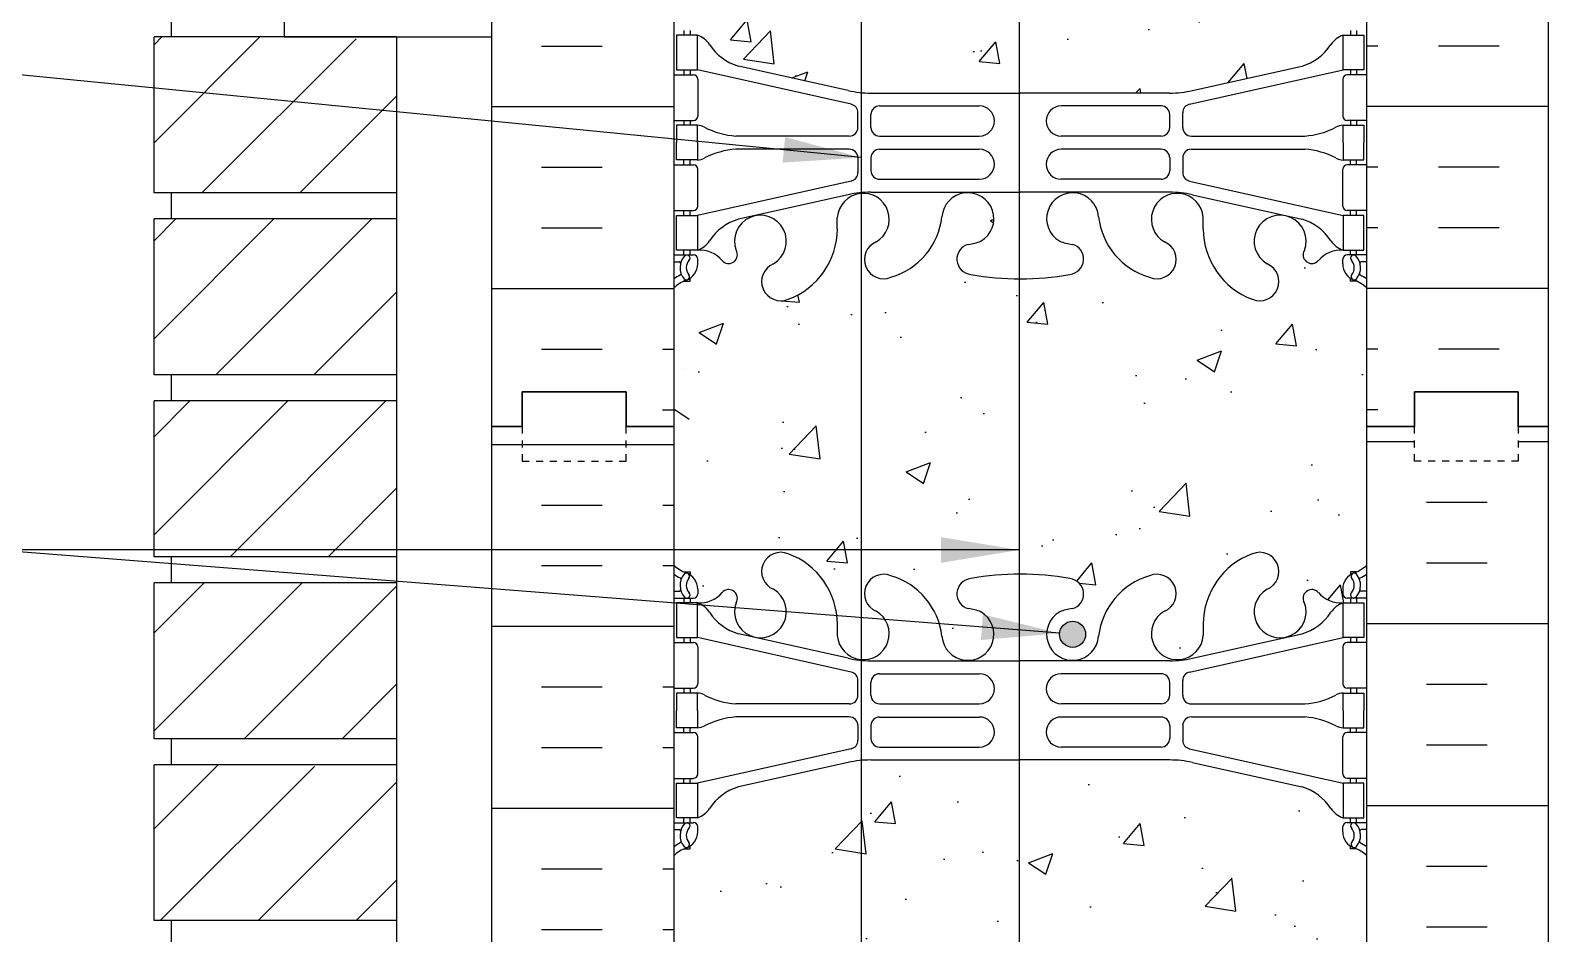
# Model space of a CAD drawing. Header units: inches. Extents: x 112.5 to 171.6, y -23.4 to 65.9.
# Drawn here: x 125.84 to 147.75, y 34.42 to 47.45 of the extents above; entities that cross this region are included whole.
import ezdxf

# ---------------------------------------------------------------- set-up
doc = ezdxf.new("R2010")
doc.units = ezdxf.units.IN
doc.header["$LTSCALE"] = 0.5
doc.header["$MEASUREMENT"] = 0
doc.linetypes.add('DASHED2', pattern=[0.375, 0.25, -0.125])
for name, color, linetype in [('HATCH', 12, 'Continuous'), ('line25', 2, 'Continuous'), ('LINE3', 3, 'Continuous'), ('LINE50', 5, 'Continuous'), ('LINE9', 9, 'Continuous'), ('TEXT', 4, 'Continuous'), ('Web_Edge', 9, 'Continuous')]:
    doc.layers.add(name, color=color, linetype=linetype)
doc.styles.add('DIM', font='romans.shx', dxfattribs={"width": 0.7})
doc.dimstyles.new('ext_12', dxfattribs={"dimscale": 12, "dimtxt": 0.09375, "dimasz": 0.09375, "dimexe": 0.09375, "dimexo": 0.0625, "dimgap": 0.0625, "dimtad": 1, "dimdec": 1, "dimzin": 3, "dimdsep": 46, "dimlunit": 4, "dimtxsty": 'DIM', "dimcen": 0.09, "dimdle": 0.09375, "dimclrt": 4, "dimadec": 0, "dimazin": 0, "dimtfac": 1, "dimtdec": 1, "dimtmove": 2, "dimatfit": 3, "dimfxl": 1, "dimfrac": 2, "dimtolj": 1, "dimtzin": 0, "dimarcsym": 0})

msp = doc.modelspace()

# ---------------------------------------------------------------- hatches: boundary and pattern name
at = {"layer": 'HATCH', "linetype": 'Continuous'}
h = msp.add_hatch(dxfattribs=at)
h.set_pattern_fill('AR-CONC', color=256, scale=0.5)
h.paths.add_polyline_path([(145.121, 57.258), (144.885, 57.258), (144.885, 57.188), (145.08, 57.188), (145.08, 56.688), (144.78, 56.688), (144.78, 57.188, -0.231745), (144.423, 57.339, 0.834349), (144.211, 57.214), (144.223, 57.192, -0.454616), (143.953, 56.696), (144.187, 56.743), (142.606, 56.39, -0.054974), (142.279, 56.354), (140.877, 56.361, -0.767802), (140.69, 57.061, -0.055617), (140.87, 57.107, 0.843243), (140.835, 57.539, 0.047544), (140.121, 57.604, 0.001137), (140.104, 57.604), (140.104, 58.028), (145.121, 58.028)])
h.paths.add_polyline_path([(144.885, 57.595), (144.885, 57.637), (144.975, 57.637, -0.017922), (144.942, 57.624, 0.023511), (144.921, 57.615, -0.345847), (144.975, 57.602, -0.373584), (144.966, 57.274, -1), (144.9, 57.335, 0.373015), (144.905, 57.544, -0.503778), (144.92, 57.615, 0.040132)], flags=16)
h.paths.add_polyline_path([(140.104, 57.604), (140.104, 58.028), (138.985, 58.028), (138.455, 57.499, -0.244723), (138.991, 56.708, 1.661382), (139.553, 57.061, 0.055617), (139.373, 57.107, -0.843243), (139.408, 57.539, -0.046405)])
h.paths.add_polyline_path([(139.553, 56.736, -1), (139.178, 56.736, -1)], flags=16)
h.paths.add_polyline_path([(137.985, 58.028), (137.985, 59.028), (136.985, 58.028), (135.121, 58.028), (135.121, 57.734, 0.088416), (135.267, 57.637), (135.357, 57.637), (135.357, 57.595, -0.249069), (135.467, 57.388), (135.467, 57.321, -0.414214), (135.405, 57.258), (135.357, 57.258), (135.357, 57.188), (135.462, 57.188, 0.231736), (135.82, 57.339, -0.8344), (136.032, 57.214), (136.02, 57.192, 2.155404), (136.559, 57.387, -1), (136.772, 57.898, -0.311223), (137.481, 56.882), (137.481, 56.717, 1.661382), (138.042, 57.07, -0.010672), (138.031, 57.074), (137.985, 57.028), (137.985, 57.102, -0.506462), (137.985, 57.549)])
h.paths.add_polyline_path([(140.104, 54.923), (137.964, 54.923, 0.054974), (137.637, 54.887), (136.056, 54.534, 0.17445), (135.648, 54.238, -0.168672), (135.462, 54.088), (135.357, 54.088), (135.357, 54.018), (135.405, 54.018, -0.414214), (135.467, 53.956), (135.467, 53.888, -0.249069), (135.357, 53.681), (135.357, 53.639), (135.267, 53.639, 0.088416), (135.121, 53.542), (135.121, 47.927, 0.088416), (135.267, 47.829), (135.357, 47.829), (135.357, 47.788, -0.249069), (135.467, 47.581), (135.467, 47.513, -0.414214), (135.405, 47.451), (135.357, 47.451), (135.357, 47.381), (135.462, 47.381, -0.168672), (135.648, 47.231, 0.17445), (136.056, 46.935), (137.637, 46.582, 0.054974), (137.964, 46.546), (140.104, 46.546)])
h.paths.add_polyline_path([(145.121, 53.542, 0.08841), (144.975, 53.639), (144.885, 53.639), (144.885, 53.681, -0.249069), (144.775, 53.888), (144.775, 53.956, -0.414214), (144.838, 54.018), (144.885, 54.018), (144.885, 54.088), (144.78, 54.088, -0.168672), (144.594, 54.238, 0.17445), (144.187, 54.534), (142.606, 54.887, 0.054974), (142.279, 54.923), (140.104, 54.923), (140.104, 46.546), (140.121, 46.546), (142.279, 46.546, 0.054974), (142.606, 46.582), (144.187, 46.935, 0.17445), (144.594, 47.231, -0.168672), (144.78, 47.381), (144.885, 47.381), (144.885, 47.451), (144.838, 47.451, -0.414214), (144.775, 47.513), (144.775, 47.581, -0.249069), (144.885, 47.788), (144.885, 47.829), (144.975, 47.829, 0.08841), (145.121, 47.927)])
h.paths.add_polyline_path([(137.829, 45.098, 0.373375), (137.481, 44.752), (137.481, 44.606, -0.316114), (136.772, 43.571, -1), (136.559, 44.082, 2.155404), (136.02, 44.276), (136.032, 44.255, -0.834375), (135.82, 44.13, 0.23174), (135.462, 44.281), (135.357, 44.281), (135.357, 44.211), (135.405, 44.211, -0.414214), (135.467, 44.148), (135.467, 44.081, -0.249069), (135.357, 43.873), (135.357, 43.832), (135.267, 43.832, 0.088416), (135.121, 43.734), (135.121, 41.734), (135.121, 39.734, 0.088416), (135.267, 39.637), (135.357, 39.637), (135.357, 39.595, -0.249069), (135.467, 39.388), (135.467, 39.321, -0.414214), (135.405, 39.258), (135.357, 39.258), (135.357, 39.188), (135.462, 39.188, 0.231736), (135.82, 39.339, -0.8344), (136.032, 39.214), (136.02, 39.192, 2.155404), (136.559, 39.387, -1), (136.772, 39.898, -0.311223), (137.481, 38.882), (137.481, 38.717, 0.373375), (137.829, 38.371)])
h.paths.add_polyline_path([(140.104, 43.865, -0.046405), (139.408, 43.93, -0.843243), (139.373, 44.362, 0.055617), (139.553, 44.408, 1.661382), (138.991, 44.76, -0.30095), (138.255, 43.888, -1), (138.042, 44.399, 0.79491), (137.829, 45.098), (137.829, 38.371, 0.79491), (138.042, 39.07, -1), (138.255, 39.581, -0.30095), (138.991, 38.708, 1.661382), (139.553, 39.061, 0.055617), (139.373, 39.107, -0.843243), (139.408, 39.539, -0.046405), (140.104, 39.604)])
h.paths.add_polyline_path([(145.121, 41.734), (145.121, 43.734, 0.08841), (144.975, 43.832), (144.885, 43.832), (144.885, 43.873, -0.249069), (144.775, 44.081), (144.775, 44.148, -0.414214), (144.838, 44.211), (144.885, 44.211), (144.885, 44.281), (144.78, 44.281, 0.231736), (144.423, 44.13, -0.8344), (144.211, 44.255), (144.223, 44.276, 2.155404), (143.684, 44.082, -1), (143.471, 43.571, -0.311223), (142.762, 44.587), (142.762, 44.752, 1.661382), (142.201, 44.399, -1), (141.988, 43.888, -0.30095), (141.251, 44.76, 1.661382), (140.69, 44.408, 0.055617), (140.87, 44.362, -0.843243), (140.835, 43.93, -0.048684), (140.104, 43.865), (140.104, 39.604, -0.048684), (140.835, 39.539, -0.843243), (140.87, 39.107, 0.055617), (140.69, 39.061, 1.661382), (141.251, 38.708, -0.30095), (141.988, 39.581, -1), (142.201, 39.07, 1.661382), (142.762, 38.717), (142.762, 38.862, -0.316114), (143.471, 39.898, -1), (143.684, 39.387, 2.155404), (144.223, 39.192), (144.211, 39.214, -0.834375), (144.423, 39.339, 0.23174), (144.78, 39.188), (144.885, 39.188), (144.885, 39.258), (144.838, 39.258, -0.414214), (144.775, 39.321), (144.775, 39.388, -0.249069), (144.885, 39.595), (144.885, 39.637), (144.975, 39.637, 0.08841), (145.121, 39.734)])
h.paths.add_polyline_path([(141.065, 38.736, -1), (140.69, 38.736, -1)], flags=16)
h.paths.add_polyline_path([(137.829, 36.917, 0.032538), (137.637, 36.887), (136.056, 36.534, 0.17445), (135.648, 36.238, -0.168672), (135.462, 36.088), (135.357, 36.088), (135.357, 36.018), (135.405, 36.018, -0.414214), (135.467, 35.956), (135.467, 35.888, -0.249069), (135.357, 35.681), (135.357, 35.639), (135.267, 35.639, 0.088416), (135.121, 35.542), (135.121, 33.6, -0.520567), (135.352, 33.6, -0.520567), (135.473, 33.6, -0.520567), (135.657, 33.6, -0.520567), (135.761, 33.6, -0.520567), (135.971, 33.6, -0.520567), (136.097, 33.6, -0.520567), (136.223, 33.6, -0.520567), (136.433, 33.6, -0.520567), (136.643, 33.6, -0.520567), (136.764, 33.6, -0.520567), (136.989, 33.6, -0.520567), (137.084, 33.6, -0.520567), (137.272, 33.6, -0.520567), (137.551, 33.6, -0.520567), (137.76, 33.6, -0.178016), (137.829, 33.648)])
h.paths.add_polyline_path([(140.104, 36.923), (137.964, 36.923, 0.022397), (137.829, 36.917), (137.829, 33.648, -0.3135), (137.96, 33.6, -0.520567), (138.206, 33.6, -0.520567), (138.316, 33.6, -0.520567), (138.623, 33.6, -0.520567), (138.728, 33.6, -0.520567), (138.843, 33.6, -0.520567), (138.964, 33.6, -0.520567), (139.053, 33.6, -0.520567), (139.168, 33.6, -0.520567), (139.347, 33.6, -0.520567), (139.494, 33.6, -0.520567), (139.646, 33.6, -0.520567), (139.803, 33.6, -0.520567), (139.903, 33.6, -0.520567), (140.081, 33.6, -0.063661), (140.104, 33.625)])
h.paths.add_polyline_path([(145.121, 35.542, 0.08841), (144.975, 35.639), (144.885, 35.639), (144.885, 35.681, -0.249069), (144.775, 35.888), (144.775, 35.956, -0.414214), (144.838, 36.018), (144.885, 36.018), (144.885, 36.088), (144.78, 36.088, -0.168672), (144.594, 36.238, 0.17445), (144.187, 36.534), (142.606, 36.887, 0.054974), (142.279, 36.923), (140.104, 36.923), (140.104, 33.625, -0.44225), (140.302, 33.6, -0.520567), (140.496, 33.6, -0.520567), (140.7, 33.6, -0.520567), (140.8, 33.642, -0.520567), (140.931, 33.642, -0.520567), (141.02, 33.642, -0.439264), (141.121, 33.642, -0.520567), (141.352, 33.642, -0.520567), (141.473, 33.642, -0.520567), (141.657, 33.642, -0.520567), (141.761, 33.642, -0.520567), (141.971, 33.642, -0.520567), (142.097, 33.642, -0.520567), (142.223, 33.642, -0.520567), (142.433, 33.642, -0.520567), (142.643, 33.642, -0.520567), (142.764, 33.642, -0.520567), (142.989, 33.642, -0.520567), (143.084, 33.642, -0.520567), (143.272, 33.642, -0.520567), (143.551, 33.642, -0.520567), (143.76, 33.642, -0.520567), (143.96, 33.642, -0.520567), (144.206, 33.642, -0.520567), (144.316, 33.642, -0.520567), (144.623, 33.642, -0.520567), (144.728, 33.642, -0.520567), (144.843, 33.642, -0.520567), (144.964, 33.642, -0.520567), (145.053, 33.642, -0.285558), (145.121, 33.671)])
h.paths.add_polyline_path([(145.121, 32.609), (145.121, 33.671, 0.285558), (145.053, 33.642, 0.520567), (144.964, 33.642, 0.520567), (144.843, 33.642, 0.520567), (144.728, 33.642, 0.520567), (144.623, 33.642, 0.520567), (144.316, 33.642, 0.520567), (144.206, 33.642, 0.520567), (143.96, 33.642, 0.520567), (143.76, 33.642, 0.520567), (143.551, 33.642, 0.520567), (143.272, 33.642, 0.520567), (143.084, 33.642, 0.520567), (142.989, 33.642, 0.520567), (142.764, 33.642, 0.520567), (142.643, 33.642, 0.520567), (142.433, 33.642, 0.520567), (142.223, 33.642, 0.520567), (142.097, 33.642, 0.520567), (141.971, 33.642, 0.520567), (141.761, 33.642, 0.520567), (141.657, 33.642, 0.520567), (141.473, 33.642, 0.520567), (141.352, 33.642, 0.520567), (141.121, 33.642, 0.439264), (141.02, 33.642, 0.520567), (140.931, 33.642, 0.520567), (140.8, 33.642, 0.520567), (140.7, 33.6, 0.520567), (140.496, 33.6, 0.520567), (140.302, 33.6, 0.520567), (140.081, 33.6, 0.520567), (139.903, 33.6, 0.520567), (139.803, 33.6, 0.520567), (139.646, 33.6, 0.520567), (139.494, 33.6, 0.520567), (139.347, 33.6, 0.520567), (139.168, 33.6, 0.520567), (139.053, 33.6, 0.520567), (138.964, 33.6, 0.520567), (138.843, 33.6, 0.520567), (138.728, 33.6, 0.520567), (138.623, 33.6, 0.520567), (138.316, 33.6, 0.520567), (138.206, 33.6, 0.520567), (137.96, 33.6, 0.3135), (137.829, 33.648), (137.829, 28.552, 0.022397), (137.964, 28.546), (140.121, 28.546), (142.279, 28.546, 0.054974), (142.606, 28.582), (144.187, 28.935, 0.17445), (144.594, 29.231, -0.168672), (144.78, 29.381), (144.885, 29.381), (144.885, 29.451), (144.838, 29.451, -0.414214), (144.775, 29.513), (144.775, 29.581, -0.249069), (144.885, 29.788), (144.885, 29.829), (144.975, 29.829, 0.08841), (145.121, 29.927)])
h.paths.add_polyline_path([(137.829, 33.648, 0.178016), (137.76, 33.6, 0.520567), (137.551, 33.6, 0.520567), (137.272, 33.6, 0.520567), (137.084, 33.6, 0.520567), (136.989, 33.6, 0.520567), (136.764, 33.6, 0.520567), (136.643, 33.6, 0.520567), (136.433, 33.6, 0.520567), (136.223, 33.6, 0.520567), (136.097, 33.6, 0.520567), (135.971, 33.6, 0.520567), (135.761, 33.6, 0.520567), (135.657, 33.6, 0.520567), (135.473, 33.6, 0.520567), (135.352, 33.6, 0.520567), (135.121, 33.6), (135.121, 29.927, 0.088416), (135.267, 29.829), (135.357, 29.829), (135.357, 29.788, -0.249069), (135.467, 29.581), (135.467, 29.513, -0.414214), (135.405, 29.451), (135.357, 29.451), (135.357, 29.381), (135.462, 29.381, -0.168672), (135.648, 29.231, 0.17445), (136.056, 28.935), (137.637, 28.582, 0.032538), (137.829, 28.552)])
h.paths.add_polyline_path([(137.829, 27.098, 0.373375), (137.481, 26.752), (137.481, 26.606, -0.316114), (136.772, 25.571, -1), (136.559, 26.082, 2.155404), (136.02, 26.276), (136.032, 26.255, -0.834375), (135.82, 26.13, 0.23174), (135.462, 26.281), (135.357, 26.281), (135.357, 26.211), (135.405, 26.211, -0.414214), (135.467, 26.148), (135.467, 26.081, -0.249069), (135.357, 25.873), (135.357, 25.832), (135.267, 25.832, 0.088416), (135.121, 25.734), (135.121, 23.734), (135.121, 22.975), (135.2, 23.217, -0.725737), (135.306, 23.236), (135.355, 23.086), (135.481, 23.086, -0.414214), (135.531, 23.036), (135.531, 23.006), (135.631, 23.006), (135.631, 22.029), (136.659, 21.86, -0.02739), (136.689, 21.855), (137.829, 21.667)])
h.paths.add_polyline_path([(141.667, 26.046, -0.208513), (141.251, 26.76, 1.661382), (140.69, 26.408, 0.055617), (140.87, 26.362, -0.843243), (140.835, 25.93, -0.047544), (140.121, 25.865, -0.047544), (139.408, 25.93, -0.843243), (139.373, 26.362, 0.055617), (139.553, 26.408, 1.661382), (138.991, 26.76, -0.30095), (138.255, 25.888, -1), (138.042, 26.399, 0.79491), (137.829, 27.098), (137.829, 21.667), (139.253, 21.433, -0.14917), (139.372, 21.481, -0.049932), (140.121, 21.546, -0.049932), (140.871, 21.481, -0.569775), (141.034, 21.14), (141.434, 21.074, -0.085687), (141.667, 21.337)])
h.paths.add_polyline_path([(143.746, 24.109), (145.121, 24.109), (145.121, 25.734, 0.08841), (144.975, 25.832), (144.885, 25.832), (144.885, 25.873, -0.249069), (144.775, 26.081), (144.775, 26.148, -0.414214), (144.838, 26.211), (144.885, 26.211), (144.885, 26.281), (144.78, 26.281, 0.231736), (144.423, 26.13, -0.8344), (144.211, 26.255), (144.223, 26.276, 0.235665), (144.187, 26.609), (143.746, 26.609, -0.086721), (143.577, 26.639, 0.457284), (143.684, 26.082, -1), (143.471, 25.571, -0.311223), (142.762, 26.587), (142.762, 26.752, 1.661382), (142.201, 26.399, -1), (141.988, 25.888, -0.086978), (141.667, 26.046), (141.667, 21.337, -0.098037), (142.024, 21.523, -1), (142.237, 21.012, 0.063994), (142.161, 20.954), (142.404, 20.914, -0.069484), (142.798, 20.783), (142.798, 20.805, -0.316114), (143.507, 21.84, -1), (143.72, 21.329, 2.155404), (144.259, 21.135), (144.247, 21.156, -0.834375), (144.459, 21.282, 0.10894), (144.611, 21.168), (144.611, 23.006), (144.711, 23.006), (144.711, 23.036, -0.414214), (144.761, 23.086), (144.888, 23.086), (144.93, 23.217, -0.725737), (145.036, 23.236), (145.121, 22.975), (145.121, 23.609), (143.846, 23.609, 0.414214), (143.746, 23.509), (143.746, 22.109), (143.246, 22.109), (143.246, 23.609, -0.414214)])
h.paths.add_polyline_path([(139.517, 21.004, 0.055617), (139.337, 21.049, -0.616523), (139.253, 21.433), (137.829, 21.667), (137.835, 21.268, -0.535521), (138.219, 21.523, -0.30095), (138.955, 20.651, 1.661382)])
h.paths.add_polyline_path([(141.287, 20.651, -0.10956), (141.434, 21.074), (141.034, 21.14, -0.184719), (140.906, 21.049, 0.055617), (140.726, 21.004, 1.661382)])
h.paths.add_polyline_path([(142.798, 20.659), (142.798, 20.783, 0.069484), (142.404, 20.914), (142.161, 20.954, 1.443877)])
h.paths.add_polyline_path([(136.659, 21.86), (135.631, 22.029), (135.631, 21.168, 0.108933), (135.784, 21.282, -0.8344), (135.996, 21.156), (135.984, 21.135, 2.155404), (136.523, 21.329, -0.865711)])
h.paths.add_polyline_path([(138.219, 21.523, -0.30095), (138.955, 20.651, 0.392677), (139.329, 20.304), (137.819, 20.312, -0.392677), (137.445, 20.659), (137.445, 20.824, 0.311223), (136.736, 21.84, 0.0445), (136.689, 21.855), (136.659, 21.86, -0.02739), (136.689, 21.855), (137.829, 21.667), (137.836, 21.259, -0.545488)])
h.paths.add_polyline_path([(141.667, 16.556), (135.793, 16.556, 0.268156), (135.631, 16.408), (135.631, 15.047), (135.751, 14.847), (135.751, 14.734), (135.751, 14.622), (135.631, 14.422), (135.631, 13.061, 0.268156), (135.793, 12.913), (141.667, 12.913)])
h.paths.add_polyline_path([(141.667, 16.556), (141.667, 12.913), (144.45, 12.913, 0.268138), (144.611, 13.061), (144.611, 14.422), (144.491, 14.622), (144.491, 14.734), (144.491, 14.847), (144.611, 15.047), (144.611, 16.408, 0.268138), (144.45, 16.556)])
h.paths.add_polyline_path([(141.667, 8.131, -0.197097), (141.287, 8.818, 1.661382), (140.726, 8.465, 0.055617), (140.906, 8.42, -0.843243), (140.871, 7.987, -0.049932), (140.121, 7.923, -0.049932), (139.372, 7.987, -0.843243), (139.337, 8.42, 0.055617), (139.517, 8.465, 1.661382), (138.955, 8.818, -0.30095), (138.219, 7.946, -1), (138.006, 8.457, 1.661382), (137.445, 8.81), (137.445, 8.664, -0.316114), (136.736, 7.629, -1), (136.523, 8.14, 2.155404), (135.984, 8.334), (135.996, 8.313, -0.834375), (135.784, 8.187, 0.108938), (135.631, 8.3), (135.631, 6.463), (135.531, 6.463), (135.531, 6.433, -0.414214), (135.481, 6.383), (135.355, 6.383), (135.313, 6.252, -0.725737), (135.206, 6.233), (135.121, 6.494), (135.121, 5.734), (138.994, 5.734), (139.994, 6.734), (139.994, 5.734), (139.994, 4.734), (140.994, 5.734), (141.667, 5.734)])
h.paths.add_polyline_path([(144.611, 8.3, 0.108935), (144.459, 8.187, -0.8344), (144.247, 8.313), (144.259, 8.334, 2.155404), (143.72, 8.14, -1), (143.507, 7.629, -0.311223), (142.798, 8.645), (142.798, 8.81, 1.661382), (142.237, 8.457, -1), (142.024, 7.946, -0.098037), (141.667, 8.131), (141.667, 5.734), (145.121, 5.734), (145.121, 6.494), (145.043, 6.252, -0.725737), (144.936, 6.233), (144.888, 6.383), (144.761, 6.383, -0.414214), (144.711, 6.433), (144.711, 6.463), (144.611, 6.463)])
at = {"layer": 'HATCH'}
h = msp.add_hatch(dxfattribs=at)
h.set_pattern_fill('INSUL', color=256, scale=7, style=0)
h.set_pattern_definition([(0, (-2791.0402, -373.275), (0, 2.625), []), (0, (-2791.0402, -372.4), (0, 2.625), [0.875, -0.875]), (0, (-2791.0402, -371.525), (0, 2.625), [0.875, -0.875])])
h.paths.add_polyline_path([(132.496, 23.734), (132.934, 23.734), (132.934, 24.234), (134.434, 24.234), (134.434, 23.734), (135.121, 23.734), (135.121, 41.734), (134.434, 41.734), (134.434, 42.234), (132.934, 42.234), (132.934, 41.734), (132.496, 41.734)])
h = msp.add_hatch(dxfattribs=at)
h.set_pattern_fill('INSUL', color=256, scale=7, style=0)
h.set_pattern_definition([(0, (25.2317, -8.359), (0, 2.625), []), (0, (25.2317, -7.484), (0, 2.625), [0.875, -0.875]), (0, (25.2317, -6.609), (0, 2.625), [0.875, -0.875])])
h.paths.add_polyline_path([(147.746, 41.734), (147.309, 41.734), (147.309, 41.234), (145.809, 41.234), (145.809, 41.734), (145.121, 41.734), (145.121, 31.484), (147.746, 28.859), (147.746, 29.984)])
h.paths.add_polyline_path([(147.746, 20.734), (145.121, 18.109), (145.121, 5.734), (147.746, 5.734)])
at = {"layer": 'LINE3'}
msp.add_hatch(color=256, dxfattribs=at).paths.add_polyline_path([(140.69, 38.736, 1), (141.065, 38.736, 1)])

# ---------------------------------------------------------------- linework, layer by layer
at = {"layer": 'HATCH'}
for p, q in [((127.621, 47.244), (127.732, 47.355)), ((127.621, 45.83), (129.146, 47.355)), ((128.31, 45.105), (130.535, 47.33)), ((133.21, 47.225), (134.085, 47.225)), ((145.283, 47.225), (145.121, 47.225)), ((147.033, 47.225), (146.158, 47.225)), ((129.725, 45.105), (131.121, 46.502)), ((132.496, 46.35), (135.121, 46.35)), ((147.746, 46.35), (145.121, 46.35)), ((133.21, 45.475), (134.085, 45.475)), ((145.283, 45.475), (145.121, 45.475)), ((147.033, 45.475), (146.158, 45.475)), ((127.621, 44.416), (127.935, 44.73)), ((127.621, 43.002), (129.35, 44.73)), ((128.514, 42.48), (130.764, 44.73)), ((133.21, 44.6), (134.085, 44.6)), ((145.283, 44.6), (145.121, 44.6)), ((147.033, 44.6), (146.158, 44.6)), ((129.928, 42.48), (131.121, 43.673)), ((132.496, 43.725), (135.121, 43.725)), ((147.746, 43.725), (145.121, 43.725)), ((133.21, 42.85), (134.085, 42.85)), ((134.96, 42.85), (135.121, 42.85)), ((145.283, 42.85), (145.121, 42.85)), ((147.033, 42.85), (146.158, 42.85)), ((135.256, 42.571), (135.256, 42.571)), ((127.621, 41.587), (128.139, 42.105)), ((127.621, 40.173), (129.553, 42.105)), ((128.717, 39.855), (130.967, 42.105)), ((134.96, 41.975), (135.121, 41.975)), ((135.121, 41.991), (135.344, 41.841)), ((145.283, 41.975), (145.121, 41.975)), ((130.131, 39.855), (131.121, 40.845)), ((127.621, 38.759), (128.342, 39.48)), ((127.621, 37.345), (129.756, 39.48)), ((128.921, 37.23), (131.121, 39.431)), ((130.335, 37.23), (131.121, 38.016)), ((127.621, 35.931), (128.546, 36.855)), ((127.71, 34.605), (129.935, 36.83)), ((129.124, 34.605), (131.121, 36.602)), ((130.538, 34.605), (131.121, 35.188))]:
    msp.add_line(p, q, dxfattribs=at)
at = {"layer": 'line25'}
for p, q in [((135.121, 58.028), (135.121, 41.734)), ((145.121, 41.734), (145.121, 58.028)), ((127.871, 47.355), (127.871, 47.73)), ((131.121, 47.355), (127.621, 47.355)), ((127.621, 45.105), (127.621, 47.355)), ((131.121, 47.355), (131.121, 23.759)), ((131.121, 45.105), (127.621, 45.105)), ((127.871, 44.73), (127.871, 45.105)), ((131.121, 44.73), (127.621, 44.73)), ((127.621, 42.48), (127.621, 44.73)), ((131.121, 42.48), (127.621, 42.48)), ((127.871, 42.105), (127.871, 42.48)), ((127.621, 39.855), (127.621, 42.105)), ((131.121, 42.105), (127.621, 42.105)), ((135.121, 41.734), (135.121, 23.734)), ((145.121, 32.609), (145.121, 41.734)), ((131.121, 39.855), (127.621, 39.855)), ((127.871, 39.48), (127.871, 39.855)), ((127.621, 37.23), (127.621, 39.48)), ((131.121, 39.48), (127.621, 39.48)), ((131.121, 37.23), (127.621, 37.23)), ((127.871, 36.855), (127.871, 37.23)), ((127.621, 34.605), (127.621, 36.855)), ((131.121, 36.855), (127.621, 36.855)), ((131.121, 34.605), (127.621, 34.605)), ((127.871, 34.23), (127.871, 34.605))]:
    msp.add_line(p, q, dxfattribs=at)
at = {"layer": 'LINE3'}
for p, q in [((140.104, 58.017), (140.104, 33.625)), ((137.829, 21.064), (137.829, 51.356))]:
    msp.add_line(p, q, dxfattribs=at)
msp.add_circle((140.877, 38.736), 0.188, dxfattribs=at)
at = {"layer": 'LINE50'}
for p, q in [((132.496, 41.734), (132.496, 58.028)), ((147.746, 41.734), (147.746, 58.028)), ((132.496, 23.734), (132.496, 41.734)), ((147.746, 29.984), (147.746, 41.734))]:
    msp.add_line(p, q, dxfattribs=at)
for points in [[(135.121, 41.734), (134.434, 41.734), (134.434, 42.234), (132.934, 42.234), (132.934, 41.734), (132.496, 41.734)], [(132.496, 41.734), (132.934, 41.734), (132.934, 42.234), (134.434, 42.234), (134.434, 41.734), (135.121, 41.734)], [(145.121, 41.734), (145.809, 41.734), (145.809, 42.234), (147.309, 42.234), (147.309, 41.734), (147.746, 41.734)], [(147.746, 41.734), (147.309, 41.734), (147.309, 42.234), (145.809, 42.234), (145.809, 41.734), (145.121, 41.734)]]:
    msp.add_lwpolyline(points, dxfattribs=at)
at = {"layer": 'LINE9'}
msp.add_lwpolyline([(132.496, 51.48), (132.246, 51.48), (132.246, 47.605), (129.496, 47.605), (129.496, 47.355), (132.496, 47.355)], close=True, dxfattribs=at)
at = {"layer": 'LINE9', "linetype": 'DASHED2', "ltscale": 0.15}
for points in [[(132.934, 41.734), (132.934, 41.734), (132.934, 41.234), (134.434, 41.234), (134.434, 41.734), (134.434, 41.734)], [(147.309, 41.734), (147.309, 41.734), (147.309, 41.234), (145.809, 41.234), (145.809, 41.734), (145.809, 41.734)]]:
    msp.add_lwpolyline(points, dxfattribs=at)
at = {"layer": 'Web_Edge'}
for p, q in [((135.267, 47.451), (135.267, 47.381)), ((135.357, 47.451), (135.357, 47.381)), ((144.885, 47.451), (144.885, 47.381)), ((144.975, 47.451), (144.975, 47.381)), ((137.637, 46.582), (136.056, 46.935)), ((142.606, 46.582), (144.187, 46.935)), ((135.121, 46.811), (135.405, 46.811)), ((135.267, 46.881), (135.267, 46.811)), ((135.357, 46.881), (135.357, 46.811)), ((137.68, 46.384), (135.462, 46.881)), ((135.467, 46.748), (135.467, 46.213)), ((142.563, 46.384), (144.78, 46.881)), ((144.775, 46.748), (144.775, 46.213)), ((145.121, 46.811), (144.838, 46.811)), ((144.885, 46.881), (144.885, 46.811)), ((144.975, 46.881), (144.975, 46.811)), ((137.964, 46.546), (140.121, 46.546)), ((142.279, 46.546), (140.121, 46.546)), ((137.778, 46.05), (137.778, 46.262)), ((137.965, 46.051), (137.965, 46.235)), ((138.09, 46.36), (139.53, 46.36)), ((142.153, 46.36), (140.713, 46.36)), ((142.278, 46.051), (142.278, 46.235)), ((142.465, 46.05), (142.465, 46.262)), ((135.121, 46.151), (135.405, 46.151)), ((135.267, 46.151), (135.267, 46.081)), ((135.357, 46.151), (135.357, 46.081)), ((145.121, 46.151), (144.838, 46.151)), ((144.885, 46.151), (144.885, 46.081)), ((144.975, 46.151), (144.975, 46.081)), ((137.653, 45.925), (136.015, 45.925)), ((138.09, 45.926), (139.53, 45.926)), ((142.153, 45.926), (140.713, 45.926)), ((142.59, 45.925), (144.228, 45.925)), ((135.267, 45.511), (135.267, 45.581)), ((135.357, 45.511), (135.357, 45.581)), ((137.653, 45.736), (136.015, 45.736)), ((137.778, 45.611), (137.778, 45.399)), ((137.965, 45.611), (137.965, 45.427)), ((138.09, 45.736), (139.53, 45.736)), ((142.153, 45.736), (140.713, 45.736)), ((142.278, 45.611), (142.278, 45.427)), ((142.465, 45.611), (142.465, 45.399)), ((142.59, 45.736), (144.228, 45.736)), ((144.885, 45.511), (144.885, 45.581)), ((144.975, 45.511), (144.975, 45.581)), ((135.121, 45.511), (135.405, 45.511)), ((135.467, 44.913), (135.467, 45.448)), ((144.775, 44.913), (144.775, 45.448)), ((145.121, 45.511), (144.838, 45.511)), ((137.68, 45.277), (135.462, 44.781)), ((138.09, 45.302), (139.53, 45.302)), ((142.153, 45.302), (140.713, 45.302)), ((142.563, 45.277), (144.78, 44.781)), ((137.637, 45.079), (136.056, 44.726)), ((137.964, 45.115), (140.121, 45.115)), ((142.279, 45.115), (140.121, 45.115)), ((142.606, 45.079), (144.187, 44.726)), ((135.121, 44.851), (135.405, 44.851)), ((135.267, 44.781), (135.267, 44.851)), ((135.357, 44.781), (135.357, 44.851)), ((137.481, 44.587), (137.481, 44.752)), ((142.762, 44.587), (142.762, 44.752)), ((145.121, 44.851), (144.838, 44.851)), ((144.885, 44.781), (144.885, 44.851)), ((144.975, 44.781), (144.975, 44.851)), ((135.267, 44.211), (135.267, 44.281)), ((135.357, 44.211), (135.357, 44.281)), ((136.02, 44.276), (136.032, 44.255)), ((144.223, 44.276), (144.211, 44.255)), ((144.885, 44.211), (144.885, 44.281)), ((144.975, 44.211), (144.975, 44.281)), ((135.121, 44.211), (135.405, 44.211)), ((135.121, 44.111), (135.199, 44.111)), ((135.467, 44.081), (135.467, 44.148)), ((144.775, 44.081), (144.775, 44.148)), ((145.121, 44.211), (144.838, 44.211)), ((145.121, 44.111), (145.044, 44.111)), ((135.267, 43.832), (135.357, 43.832)), ((135.357, 43.832), (135.357, 43.873)), ((144.885, 43.832), (144.885, 43.873)), ((144.975, 43.832), (144.885, 43.832)), ((135.267, 39.637), (135.357, 39.637)), ((135.357, 39.637), (135.357, 39.595)), ((144.975, 39.637), (144.885, 39.637)), ((144.885, 39.637), (144.885, 39.595)), ((135.121, 39.358), (135.199, 39.358)), ((135.121, 39.258), (135.405, 39.258)), ((135.267, 39.258), (135.267, 39.188)), ((135.357, 39.258), (135.357, 39.188)), ((135.467, 39.388), (135.467, 39.321)), ((144.775, 39.388), (144.775, 39.321)), ((145.121, 39.258), (144.838, 39.258)), ((144.885, 39.258), (144.885, 39.188)), ((144.975, 39.258), (144.975, 39.188)), ((145.121, 39.358), (145.044, 39.358)), ((136.02, 39.192), (136.032, 39.214)), ((144.223, 39.192), (144.211, 39.214)), ((137.481, 38.882), (137.481, 38.717)), ((142.762, 38.882), (142.762, 38.717)), ((135.121, 38.618), (135.405, 38.618)), ((135.267, 38.688), (135.267, 38.618)), ((135.357, 38.688), (135.357, 38.618)), ((137.68, 38.192), (135.462, 38.688)), ((137.637, 38.39), (136.056, 38.743)), ((142.563, 38.192), (144.78, 38.688)), ((142.606, 38.39), (144.187, 38.743)), ((145.121, 38.618), (144.838, 38.618)), ((144.885, 38.688), (144.885, 38.618)), ((144.975, 38.688), (144.975, 38.618)), ((135.467, 38.556), (135.467, 38.021)), ((137.964, 38.354), (140.121, 38.354)), ((142.279, 38.354), (140.121, 38.354)), ((144.775, 38.556), (144.775, 38.021)), ((138.09, 38.167), (139.53, 38.167)), ((142.153, 38.167), (140.713, 38.167)), ((135.121, 37.958), (135.405, 37.958)), ((135.267, 37.958), (135.267, 37.888)), ((135.357, 37.958), (135.357, 37.888)), ((137.778, 37.857), (137.778, 38.07)), ((137.965, 37.858), (137.965, 38.042)), ((142.278, 37.858), (142.278, 38.042)), ((142.465, 37.857), (142.465, 38.07)), ((145.121, 37.958), (144.838, 37.958)), ((144.885, 37.958), (144.885, 37.888)), ((144.975, 37.958), (144.975, 37.888)), ((137.653, 37.732), (136.015, 37.732)), ((138.09, 37.733), (139.53, 37.733)), ((142.153, 37.733), (140.713, 37.733)), ((142.59, 37.732), (144.228, 37.732)), ((137.653, 37.544), (136.015, 37.544)), ((138.09, 37.543), (139.53, 37.543)), ((142.153, 37.543), (140.713, 37.543)), ((142.59, 37.544), (144.228, 37.544)), ((135.121, 37.318), (135.405, 37.318)), ((135.267, 37.318), (135.267, 37.388)), ((135.357, 37.318), (135.357, 37.388)), ((135.467, 36.721), (135.467, 37.256)), ((137.778, 37.419), (137.778, 37.207)), ((137.965, 37.418), (137.965, 37.234)), ((142.278, 37.418), (142.278, 37.234)), ((142.465, 37.419), (142.465, 37.207)), ((144.775, 36.721), (144.775, 37.256)), ((145.121, 37.318), (144.838, 37.318)), ((144.885, 37.318), (144.885, 37.388)), ((144.975, 37.318), (144.975, 37.388)), ((137.68, 37.085), (135.462, 36.588)), ((138.09, 37.109), (139.53, 37.109)), ((142.153, 37.109), (140.713, 37.109)), ((142.563, 37.085), (144.78, 36.588)), ((137.637, 36.887), (136.056, 36.534)), ((137.964, 36.923), (140.121, 36.923)), ((142.279, 36.923), (140.121, 36.923)), ((142.606, 36.887), (144.187, 36.534)), ((135.121, 36.658), (135.405, 36.658)), ((135.267, 36.588), (135.267, 36.658)), ((135.357, 36.588), (135.357, 36.658)), ((145.121, 36.658), (144.838, 36.658)), ((144.885, 36.588), (144.885, 36.658)), ((144.975, 36.588), (144.975, 36.658)), ((135.121, 36.018), (135.405, 36.018)), ((135.267, 36.018), (135.267, 36.088)), ((135.357, 36.018), (135.357, 36.088)), ((135.467, 35.888), (135.467, 35.956)), ((144.775, 35.888), (144.775, 35.956)), ((145.121, 36.018), (144.838, 36.018)), ((144.885, 36.018), (144.885, 36.088)), ((144.975, 36.018), (144.975, 36.088)), ((135.121, 35.918), (135.199, 35.918)), ((145.121, 35.918), (145.044, 35.918)), ((135.267, 35.639), (135.357, 35.639)), ((135.357, 35.639), (135.357, 35.681)), ((144.885, 35.639), (144.885, 35.681)), ((144.975, 35.639), (144.885, 35.639))]:
    msp.add_line(p, q, dxfattribs=at)
for points in [[(135.162, 46.881), (135.462, 46.881), (135.462, 47.381), (135.162, 47.381)], [(145.08, 46.881), (144.78, 46.881), (144.78, 47.381), (145.08, 47.381)], [(135.162, 44.781), (135.462, 44.781), (135.462, 44.281), (135.162, 44.281)], [(145.08, 44.781), (144.78, 44.781), (144.78, 44.281), (145.08, 44.281)], [(135.162, 38.688), (135.462, 38.688), (135.462, 39.188), (135.162, 39.188)], [(145.08, 38.688), (144.78, 38.688), (144.78, 39.188), (145.08, 39.188)], [(135.162, 36.588), (135.462, 36.588), (135.462, 36.088), (135.162, 36.088)], [(145.08, 36.588), (144.78, 36.588), (144.78, 36.088), (145.08, 36.088)]]:
    msp.add_lwpolyline(points, close=True, dxfattribs=at)
for points in [[(135.462, 45.831), (135.462, 46.081), (135.162, 46.081), (135.162, 45.831)], [(144.78, 45.831), (144.78, 46.081), (145.08, 46.081), (145.08, 45.831)], [(135.462, 45.831), (135.462, 45.581), (135.162, 45.581), (135.162, 45.831)], [(144.78, 45.831), (144.78, 45.581), (145.08, 45.581), (145.08, 45.831)], [(135.462, 37.638), (135.462, 37.888), (135.162, 37.888), (135.162, 37.638)], [(144.78, 37.638), (144.78, 37.888), (145.08, 37.888), (145.08, 37.638)], [(135.462, 37.638), (135.462, 37.388), (135.162, 37.388), (135.162, 37.638)], [(144.78, 37.638), (144.78, 37.388), (145.08, 37.388), (145.08, 37.638)]]:
    msp.add_lwpolyline(points, dxfattribs=at)
for centre, radius, start, end in [((135.34, 47.038), 0.364, 34.9775, 70.3387), ((144.903, 47.038), 0.364, 109.6613, 145.0225), ((136.263, 47.649), 0.743, 212.7919, 253.8107), ((143.98, 47.649), 0.743, 286.1893, 327.2081), ((135.405, 46.748), 0.0625, 0, 90), ((144.838, 46.748), 0.0625, 90, 180), ((137.964, 48.046), 1.5, 257.4135, 270), ((142.279, 48.046), 1.5, 270, 282.5865), ((137.653, 46.262), 0.125, 0, 77.3767), ((138.09, 46.235), 0.125, 90, 180), ((139.53, 46.143), 0.217, 270, 90), ((140.713, 46.143), 0.217, 90, 270), ((142.153, 46.235), 0.125, 0, 90), ((142.59, 46.262), 0.125, 102.6233, 180), ((135.405, 46.213), 0.0625, 270, 0), ((135.458, 45.862), 0.219, 60.4937, 88.92), ((136.104, 47.092), 1.17, 242.6365, 265.6505), ((137.653, 46.05), 0.125, 270, 0), ((138.09, 46.051), 0.125, 180, 270), ((142.153, 46.051), 0.125, 270, 360), ((142.59, 46.05), 0.125, 180, 270), ((144.139, 47.092), 1.17, 274.3495, 297.3635), ((144.785, 45.862), 0.219, 91.08, 119.5063), ((144.838, 46.213), 0.0625, 180, 270), ((135.458, 45.799), 0.219, 271.08, 299.5063), ((136.104, 44.57), 1.17, 94.3495, 117.3635), ((137.653, 45.611), 0.125, 0, 90), ((138.09, 45.611), 0.125, 90, 180), ((139.53, 45.519), 0.217, 270, 90), ((140.713, 45.519), 0.217, 90, 270), ((142.153, 45.611), 0.125, 0, 90), ((142.59, 45.611), 0.125, 90, 180), ((144.139, 44.57), 1.17, 62.6365, 85.6505), ((144.785, 45.799), 0.219, 240.4937, 268.92), ((135.405, 45.448), 0.0625, 0, 90), ((137.653, 45.399), 0.125, 282.6233, 0), ((138.09, 45.427), 0.125, 180, 270), ((142.153, 45.427), 0.125, 270, 0), ((142.59, 45.399), 0.125, 180, 257.3767), ((144.838, 45.448), 0.0625, 90, 180), ((137.855, 44.724), 0.375, 299.9315, 175.7552), ((137.964, 43.615), 1.5, 90, 102.5865), ((139.365, 44.733), 0.375, 299.9315, 175.7552), ((140.877, 44.733), 0.375, 4.2448, 240.0685), ((142.388, 44.724), 0.375, 4.2448, 240.0685), ((142.279, 43.615), 1.5, 77.4135, 90), ((135.405, 44.913), 0.0625, 270, 0), ((136.263, 44.012), 0.743, 106.1893, 147.2081), ((136.371, 44.407), 0.375, 299.9315, 200.3757), ((137.964, 44.88), 1.034, 286.3365, 353.3331), ((142.278, 44.88), 1.034, 186.6669, 253.6635), ((143.871, 44.407), 0.375, 339.6243, 240.0685), ((143.98, 44.012), 0.743, 32.7919, 73.8107), ((144.838, 44.913), 0.0625, 180, 270), ((136.39, 44.593), 1.092, 290.5175, 359.6668), ((143.853, 44.593), 1.092, 180.3332, 249.4825), ((135.34, 44.623), 0.364, 289.6613, 325.0225), ((135.487, 43.84), 0.441, 41.0127, 93.2024), ((138.148, 44.144), 0.277, 112.68, 292.68), ((139.427, 44.149), 0.22, 104.2604, 264.8165), ((139.259, 45.188), 0.834, 277.8937, 290.6271), ((140.984, 45.188), 0.834, 249.3729, 262.1063), ((140.815, 44.149), 0.22, 275.1835, 75.7396), ((142.094, 44.144), 0.277, 247.32, 67.32), ((144.756, 43.84), 0.441, 86.7976, 138.9873), ((144.903, 44.623), 0.364, 214.9775, 250.3387), ((135.2, 44.091), 0.0196, 344.5099, 90.5968), ((135.461, 44.026), 0.25, 137.5391, 219.8855), ((135.31, 44.164), 0.045, 317.5391, 137.5391), ((135.461, 44.026), 0.16, 137.5391, 219.9999), ((135.217, 44.081), 0.25, 289.4712, 360), ((135.405, 44.148), 0.0625, 360, 90), ((135.914, 44.212), 0.125, 221.0127, 20.3757), ((136.665, 43.826), 0.277, 112.68, 292.68), ((143.578, 43.826), 0.277, 247.32, 67.32), ((144.328, 44.212), 0.125, 159.6243, 318.9873), ((144.838, 44.148), 0.0625, 90, 180), ((145.025, 44.081), 0.25, 180, 250.5288), ((144.933, 44.164), 0.045, 42.4609, 222.4609), ((144.782, 44.026), 0.16, 320.0001, 42.4609), ((144.782, 44.026), 0.25, 320.1145, 42.4609), ((145.043, 44.091), 0.0196, 89.4032, 195.4901), ((135.467, 43.373), 0.6, 114.9252, 125.2168), ((135.467, 43.373), 0.5, 109.4712, 133.7891), ((135.205, 43.937), 0.021, 296.0043, 16.536), ((135.303, 43.895), 0.045, 220.8121, 38.552), ((140.104, 47.642), 3.777, 259.3725, 270.2606), ((140.139, 47.642), 3.777, 269.7394, 280.6275), ((144.939, 43.895), 0.045, 141.448, 319.1879), ((144.775, 43.373), 0.5, 46.2122, 70.5288), ((145.038, 43.937), 0.021, 163.464, 243.9957), ((144.775, 43.373), 0.6, 54.7832, 65.0748), ((136.665, 39.642), 0.277, 67.32, 247.32), ((136.39, 38.876), 1.092, 0.3332, 69.4825), ((143.853, 38.876), 1.092, 110.5175, 179.6668), ((143.578, 39.642), 0.277, 292.68, 112.68), ((135.467, 40.095), 0.5, 226.2109, 250.5288), ((144.775, 40.095), 0.5, 289.4712, 313.7878), ((135.467, 40.095), 0.6, 234.7832, 245.0748), ((135.461, 39.443), 0.25, 140.1145, 222.4609), ((135.205, 39.532), 0.021, 343.464, 63.9957), ((135.303, 39.574), 0.045, 321.448, 139.1879), ((135.217, 39.388), 0.25, 0, 70.5288), ((135.461, 39.443), 0.16, 140.0001, 222.4609), ((138.148, 39.325), 0.277, 67.32, 247.32), ((137.964, 38.588), 1.034, 6.6669, 73.6635), ((139.427, 39.32), 0.22, 95.1835, 255.7396), ((140.104, 35.827), 3.777, 89.7394, 100.6275), ((140.139, 35.827), 3.777, 79.3725, 90.2606), ((140.815, 39.32), 0.22, 284.2604, 84.8165), ((142.278, 38.588), 1.034, 106.3365, 173.3331), ((142.094, 39.325), 0.277, 292.68, 112.68), ((145.025, 39.388), 0.25, 109.4712, 180), ((144.939, 39.574), 0.045, 40.8121, 218.552), ((144.782, 39.443), 0.16, 317.5391, 39.9999), ((144.782, 39.443), 0.25, 317.5391, 39.8855), ((145.038, 39.532), 0.021, 116.0043, 196.536), ((144.775, 40.095), 0.6, 294.9252, 305.2168), ((135.2, 39.378), 0.0196, 269.4032, 15.4901), ((135.31, 39.304), 0.045, 222.4609, 42.4609), ((135.405, 39.321), 0.0625, 270, 0), ((135.487, 39.629), 0.441, 266.7976, 318.9873), ((135.914, 39.257), 0.125, 339.6243, 138.9873), ((136.371, 39.062), 0.375, 159.6243, 60.0685), ((143.871, 39.062), 0.375, 119.9315, 20.3757), ((144.328, 39.257), 0.125, 41.0127, 200.3757), ((144.756, 39.629), 0.441, 221.0127, 273.2024), ((144.838, 39.321), 0.0625, 180, 270), ((144.933, 39.304), 0.045, 137.5391, 317.5391), ((145.043, 39.378), 0.0196, 164.5099, 270.5968), ((135.34, 38.846), 0.364, 34.9775, 70.3387), ((136.263, 39.457), 0.743, 212.7919, 253.8107), ((137.855, 38.745), 0.375, 184.2448, 60.0685), ((139.365, 38.736), 0.375, 184.2448, 60.0685), ((139.259, 38.281), 0.834, 69.3729, 82.1063), ((140.877, 38.736), 0.375, 119.9315, 355.7552), ((140.984, 38.281), 0.834, 97.8937, 110.6271), ((142.388, 38.745), 0.375, 119.9315, 355.7552), ((143.98, 39.457), 0.743, 286.1893, 327.2081), ((144.903, 38.846), 0.364, 109.6613, 145.0225), ((135.405, 38.556), 0.0625, 0, 90), ((144.838, 38.556), 0.0625, 90, 180), ((137.964, 39.854), 1.5, 257.4135, 270), ((142.279, 39.854), 1.5, 270, 282.5865), ((137.653, 38.07), 0.125, 0, 77.3767), ((138.09, 38.042), 0.125, 90, 180), ((139.53, 37.95), 0.217, 270, 90), ((140.713, 37.95), 0.217, 90, 270), ((142.153, 38.042), 0.125, 0, 90), ((142.59, 38.07), 0.125, 102.6233, 180), ((135.405, 38.021), 0.0625, 270, 0), ((144.838, 38.021), 0.0625, 180, 270), ((135.458, 37.67), 0.219, 60.4937, 88.92), ((136.104, 38.899), 1.17, 242.6365, 265.6505), ((137.653, 37.857), 0.125, 270, 0), ((138.09, 37.858), 0.125, 180, 270), ((142.153, 37.858), 0.125, 270, 360), ((142.59, 37.857), 0.125, 180, 270), ((144.139, 38.899), 1.17, 274.3495, 297.3635), ((144.785, 37.67), 0.219, 91.08, 119.5063), ((136.104, 36.377), 1.17, 94.3495, 117.3635), ((137.653, 37.419), 0.125, 0, 90), ((138.09, 37.418), 0.125, 90, 180), ((139.53, 37.326), 0.217, 270, 90), ((140.713, 37.326), 0.217, 90, 270), ((142.153, 37.418), 0.125, 0, 90), ((142.59, 37.419), 0.125, 90, 180), ((144.139, 36.377), 1.17, 62.6365, 85.6505), ((135.405, 37.256), 0.0625, 0, 90), ((135.458, 37.607), 0.219, 271.08, 299.5063), ((144.785, 37.607), 0.219, 240.4937, 268.92), ((144.838, 37.256), 0.0625, 90, 180), ((137.653, 37.207), 0.125, 282.6233, 0), ((138.09, 37.234), 0.125, 180, 270), ((142.153, 37.234), 0.125, 270, 0), ((142.59, 37.207), 0.125, 180, 257.3767), ((137.964, 35.423), 1.5, 90, 102.5865), ((142.279, 35.423), 1.5, 77.4135, 90), ((135.405, 36.721), 0.0625, 270, 0), ((144.838, 36.721), 0.0625, 180, 270), ((136.263, 35.82), 0.743, 106.1893, 147.2081), ((143.98, 35.82), 0.743, 32.7919, 73.8107), ((135.34, 36.431), 0.364, 289.6613, 325.0225), ((144.903, 36.431), 0.364, 214.9775, 250.3387), ((135.461, 35.834), 0.25, 137.5391, 219.8855), ((135.31, 35.972), 0.045, 317.5391, 137.5391), ((135.461, 35.834), 0.16, 137.5391, 219.9999), ((135.405, 35.956), 0.0625, 360, 90), ((144.838, 35.956), 0.0625, 90, 180), ((144.933, 35.972), 0.045, 42.4609, 222.4609), ((144.782, 35.834), 0.16, 320.0001, 42.4609), ((144.782, 35.834), 0.25, 320.1145, 42.4609), ((135.467, 35.181), 0.6, 114.9252, 125.2168), ((135.2, 35.899), 0.0196, 344.5099, 90.5968), ((135.205, 35.744), 0.021, 296.0043, 16.536), ((135.303, 35.703), 0.045, 220.8121, 38.552), ((135.217, 35.888), 0.25, 289.4712, 360), ((145.025, 35.888), 0.25, 180, 250.5288), ((144.939, 35.703), 0.045, 141.448, 319.1879), ((145.038, 35.744), 0.021, 163.464, 243.9957), ((145.043, 35.899), 0.0196, 89.4032, 195.4901), ((144.775, 35.181), 0.6, 54.7842, 65.0748), ((135.467, 35.181), 0.5, 109.4712, 133.7891), ((144.775, 35.181), 0.5, 46.2122, 70.5288)]:
    msp.add_arc(centre, radius, start, end, dxfattribs=at)
for points in [[(137.965, 46.056), (137.965, 46.23)], [(142.278, 46.056), (142.278, 46.23)], [(137.965, 45.606), (137.965, 45.432)], [(142.278, 45.606), (142.278, 45.432)], [(137.965, 37.863), (137.965, 38.037)], [(142.278, 37.863), (142.278, 38.037)], [(137.965, 37.413), (137.965, 37.239)], [(142.278, 37.413), (142.278, 37.239)]]:
    msp.add_open_spline(points, degree=1, dxfattribs=at)

# ---------------------------------------------------------------- leaders
at = {"layer": 'TEXT'}
for points in [[(137.829, 45.616), (125.584, 46.819), (123.157, 46.819)], [(140.69, 38.751), (125.331, 39.953), (120.127, 39.953)]]:
    msp.add_leader(points, dimstyle='ext_12', dxfattribs=at)
msp.add_leader([(140.104, 39.953), (120.127, 39.953)], dimstyle='ext_12', override={"dimgap": 0.0625, "dimtad": 0}, dxfattribs=at)

doc.saveas('drawing.dxf')
